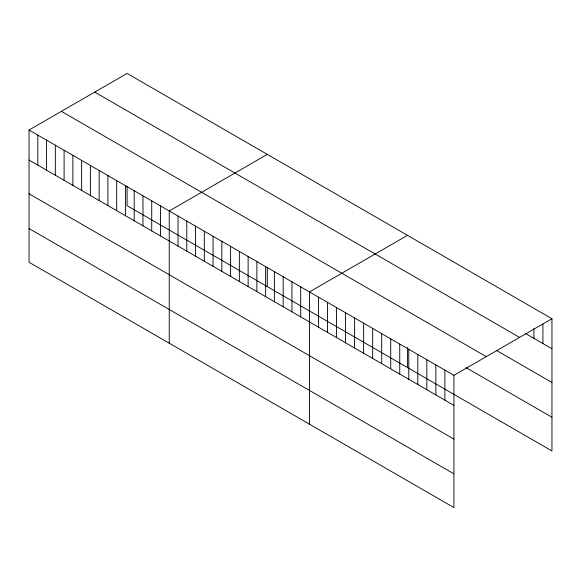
<?xml version="1.0" encoding="UTF-8"?>
<svg xmlns="http://www.w3.org/2000/svg" width="581" height="581" viewBox="0 0 581 581"><rect width="100%" height="100%" fill="white"/><g stroke="black" fill="none" stroke-linecap="round" stroke-linejoin="round"><path stroke-width="0.87" d="M29.05 130.035L453.914 375.326L453.914 507.569L29.05 262.271L29.05 130.035L127.086 73.431L551.95 318.729L551.95 450.965L127.086 205.674L127.086 186.276M267.289 154.379L169.253 210.983L169.253 343.218M407.499 235.327L309.462 291.931L309.462 424.166M453.914 375.326L551.95 318.729M525.616 333.552L551.95 348.753M94.732 92.11L519.596 337.401M496.276 350.336L551.95 382.48M61.404 111.356L486.268 356.647M466.18 367.715L551.95 417.238M29.05 160.058L453.914 405.356M29.05 193.793L453.914 439.083M29.05 228.544L453.914 473.835M542.923 324.111L542.923 343.538M533.895 328.614L533.895 338.331M444.886 370.112L444.886 400.142M435.859 364.904L435.859 394.927M426.832 359.69L426.832 389.713M417.797 354.475L417.797 384.506M408.77 349.261L408.77 379.291M407.499 347.329L407.499 367.57M399.743 344.054L399.743 374.077M390.715 338.839L390.715 368.862M381.688 333.625L381.688 363.655M372.661 328.418L372.661 358.441M363.633 323.203L363.633 353.226M354.599 317.989L354.599 348.019M345.572 312.774L345.572 342.805M336.544 307.567L336.544 337.59M327.517 302.352L327.517 332.376M318.49 297.138L318.49 327.168M300.697 286.869L300.697 316.892M291.938 281.807L291.938 311.837M283.172 276.752L283.172 306.775M274.406 271.69L274.406 301.713M267.289 267.224L267.289 286.622M265.648 266.628L265.648 296.659M256.882 261.573L256.882 291.597M248.123 256.511L248.123 286.542M239.357 251.457L239.357 281.48M230.592 246.395L230.592 276.418M221.833 241.333L221.833 271.363M213.067 236.278L213.067 266.301M204.309 231.216L204.309 261.247M195.543 226.162L195.543 256.185M186.784 221.1L186.784 251.123M178.018 216.038L178.018 246.068M160.494 205.921L160.494 235.944M151.728 200.859L151.728 230.889M142.97 195.804L142.97 225.827M134.204 190.742L134.204 220.773M125.438 185.688L125.438 215.711M116.679 180.626L116.679 210.649M107.913 175.564L107.913 205.594M99.155 170.509L99.155 200.532M90.389 165.447L90.389 195.477M81.63 160.392L81.63 190.415M72.865 155.33L72.865 185.354M64.099 150.268L64.099 180.299M55.34 145.214L55.34 175.237M46.574 140.152L46.574 170.175M37.816 135.09L37.816 165.12"/></g></svg>
